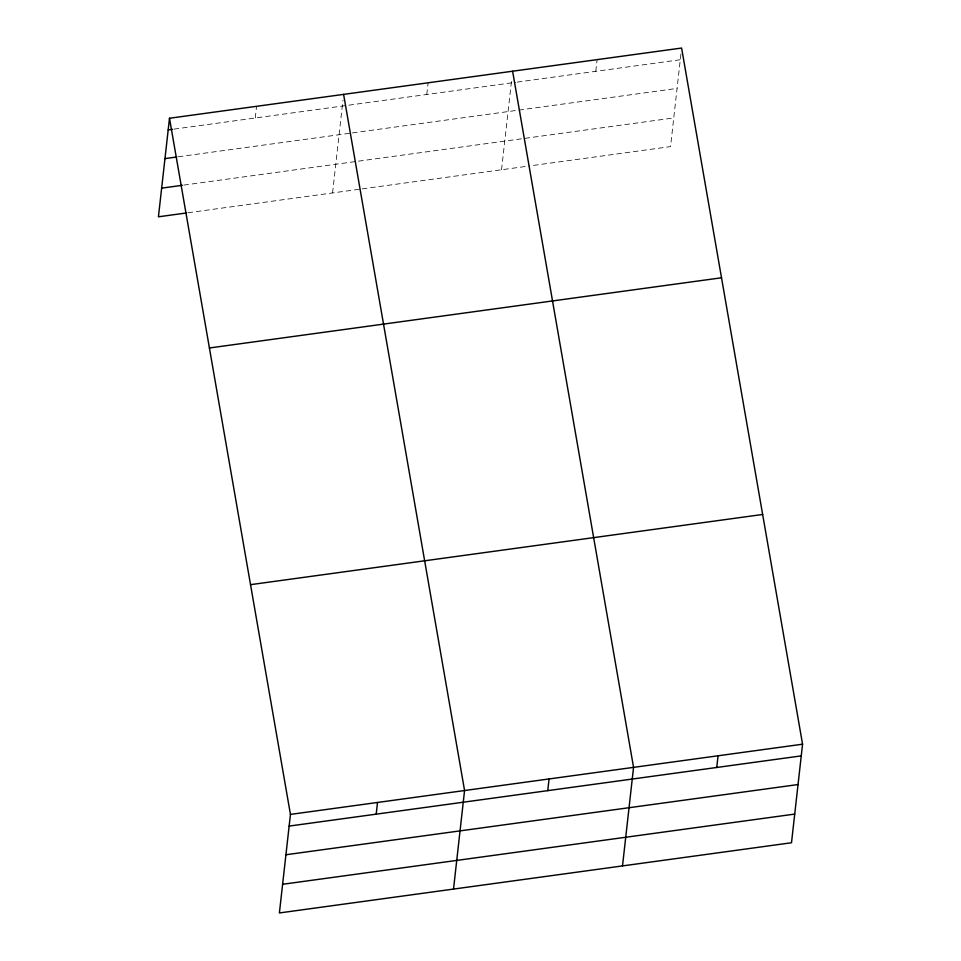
<?xml version="1.0" encoding="UTF-8"?>
<svg xmlns="http://www.w3.org/2000/svg" width="961" height="961" viewBox="0 0 961 961"><rect width="100%" height="100%" fill="white"/><g stroke="black" fill="none" stroke-linecap="round" stroke-linejoin="round"><path stroke-width="0.72" stroke-dasharray="4.8 3.6" d="M255.242 117.999L256.551 106.311M332.554 192.933L342.957 100.22M426.792 94.49L428.101 82.802M501.546 169.773L511.781 78.526M595.784 71.318L597.105 59.63M680.941 53.9L670.55 146.601L531.193 165.712M174.085 129.122L515.745 82.298M517.222 82.093L680.292 59.738M178.241 156.787L350.945 133.111M352.423 132.906L677.073 88.412M183.791 185.101L673.757 117.939M187.948 212.753L360.723 189.077M362.201 188.873L529.715 165.905"/><path stroke-width="1.44" d="M169.496 118.251L290.45 814.399L279.399 912.95L791.504 842.749L802.567 744.198L681.601 48.05L169.496 118.251L158.433 216.802L186.47 212.958M376.207 814.147L377.517 802.459M453.52 889.081L464.571 790.531L343.606 94.382M547.758 790.639L549.067 778.939M622.512 865.921L633.563 767.358L512.609 71.21M716.75 767.467L718.059 755.778M168.187 129.939L172.608 129.327M164.968 158.601L176.776 156.979M161.652 188.14L182.314 185.305M209.414 347.978L721.519 277.777M250.533 584.66L762.65 514.471M290.45 814.399L802.567 744.198M289.141 826.088L801.246 755.887M285.934 854.749L798.038 784.548M282.618 884.288L794.723 814.087"/></g></svg>
